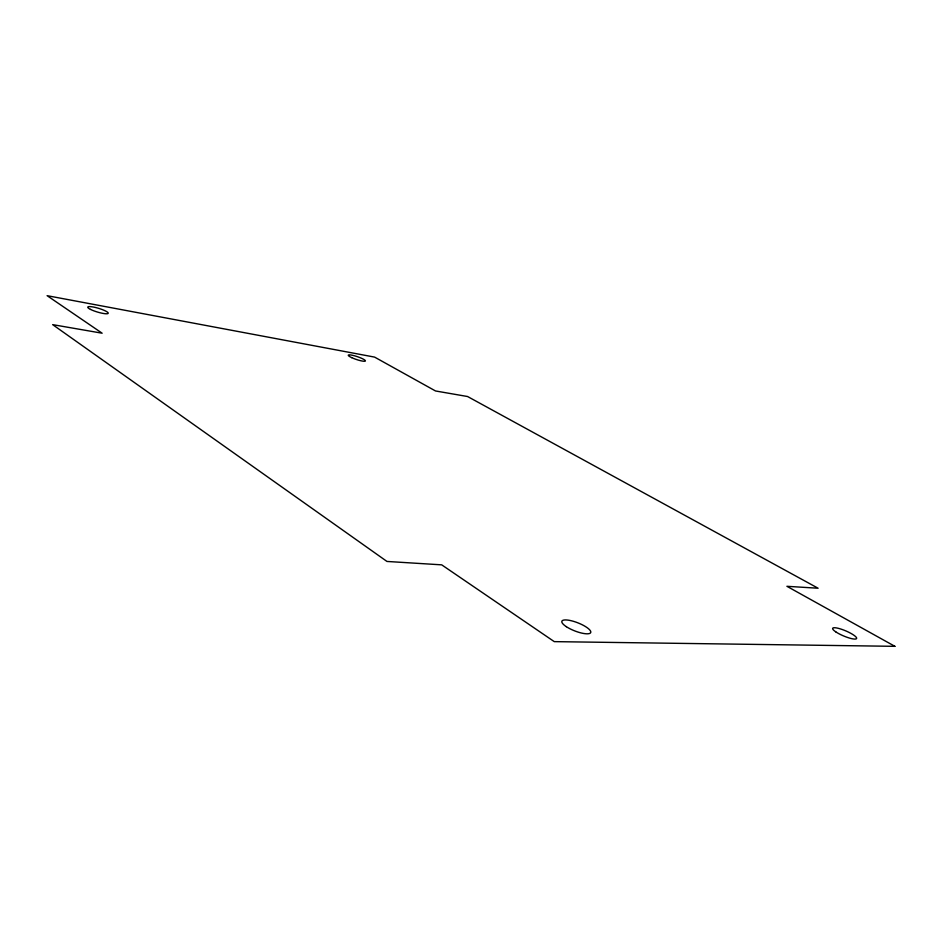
<?xml version="1.0" encoding="UTF-8"?>
<svg xmlns="http://www.w3.org/2000/svg" width="942" height="942" viewBox="0 0 942 942"><rect width="100%" height="100%" fill="white"/><g stroke="black" fill="none" stroke-linecap="round" stroke-linejoin="round"><path stroke-width="1.41" d="M894.9 646.33L554.273 641.632L441.704 564.847L386.962 561.444L52.658 324.637L102.136 333.209L47.1 295.67L374.61 357.112L435.51 390.965L467.585 396.523L818.103 588.232L786.911 586.301L894.9 646.33M835.731 631.823A13.011 2.755 23 0 0 856.101 638.912A13.011 2.755 23 0 0 842.136 629.48A13.011 2.755 23 0 0 835.731 631.823M566.354 626.689A15.508 4.333 21.4 0 0 590.434 632.977A15.508 4.333 21.4 0 0 572.088 620.943A15.508 4.333 21.4 0 0 566.354 626.689M351.684 357.642A9.031 1.495 18.6 0 0 365.355 361.033A9.031 1.495 18.6 0 0 353.497 355.523A9.031 1.495 18.6 0 0 351.684 357.642M90.479 309.4A10.739 1.955 16.7 0 0 107.835 313.615A10.739 1.955 16.7 0 0 95.601 307.516A10.739 1.955 16.7 0 0 90.479 309.4"/></g></svg>
